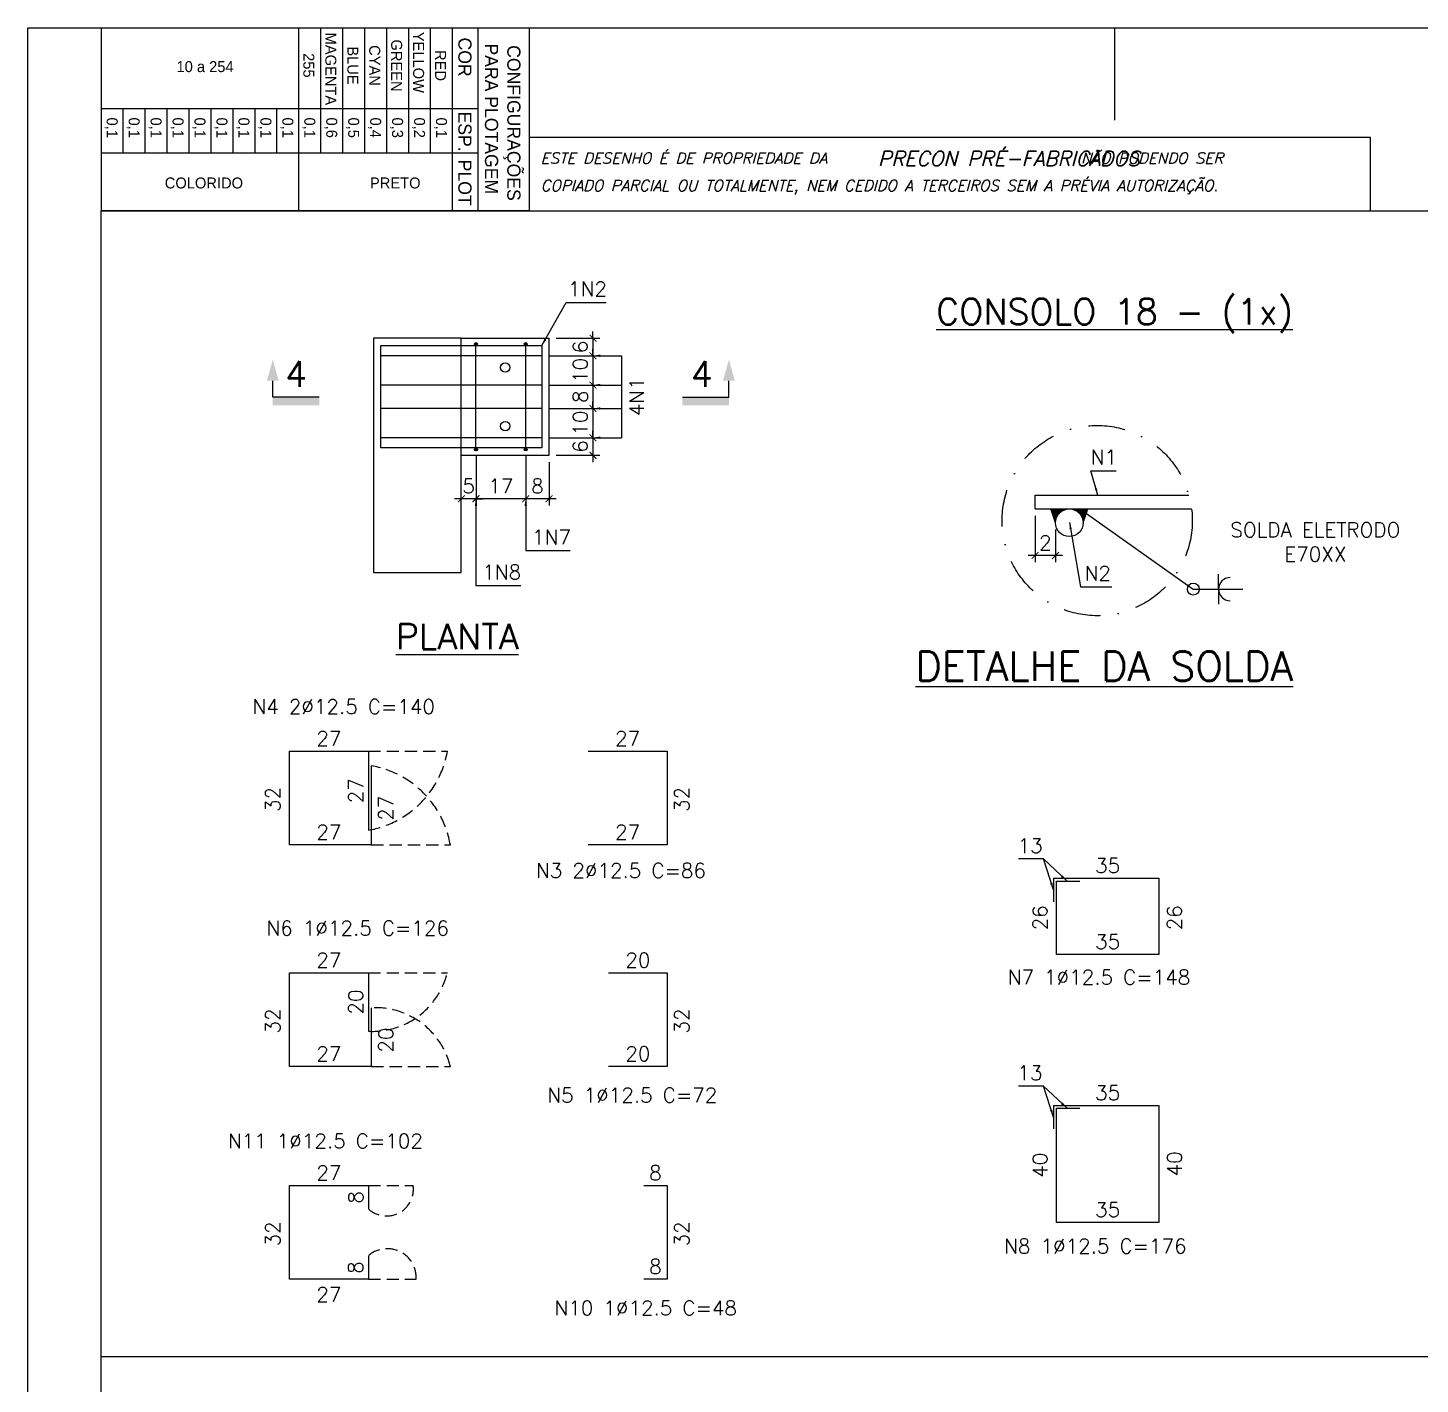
# Model space of a CAD drawing. Header units: centimetres. Extents: x 1658 to 27871, y 8240 to 11444.
# Drawn here: x 12168 to 13595, y 10054 to 11444 of the extents above; entities that cross this region are included whole.
import ezdxf
from ezdxf.enums import TextEntityAlignment as Align

# ---------------------------------------------------------------- set-up
doc = ezdxf.new("R2010")
doc.units = ezdxf.units.CM
doc.header["$LTSCALE"] = 50
doc.header["$MEASUREMENT"] = 0
doc.header["$PDMODE"] = 67
doc.linetypes.add('DASHDOT2', pattern=[0.5, 0.25, -0.125, 0, -0.125])
doc.linetypes.add('HIDDEN', pattern=[0.375, 0.25, -0.125])
for name, color, linetype in [('FORMATO-PRECON', 2, 'Continuous'), ('HACHURAS-PRECON', 1, 'Continuous'), ('IND- CORTE-PRECON', 4, 'Continuous'), ('LINHA-01-PRECON', 1, 'Continuous'), ('LINHA-02-PRECON', 2, 'Continuous'), ('LINHA-03-PRECON', 3, 'Continuous'), ('LINHA-04-PRECON', 4, 'Continuous'), ('TEXTO-20-PRECON', 2, 'Continuous'), ('TEXTO-35-PRECON', 5, 'Continuous'), ('X1', 2, 'Continuous')]:
    doc.layers.add(name, color=color, linetype=linetype)
doc.styles.add('PRECON-ROMANS', font='romans.shx')
doc.styles.add('R060', font='ACENT.shx', dxfattribs={"height": 75})
doc.styles.add('ROMANS', font='ROMANS.SHX', dxfattribs={"oblique": 15, "height": 3})
doc.styles.get("Standard").update_dxf_attribs({"font": 'romans.shx'})
doc.dimstyles.new('ESC50-50', dxfattribs={"dimscale": 50, "dimtxt": 0.2, "dimasz": 0.15, "dimexe": 0.15, "dimexo": 0.15, "dimgap": 0.08, "dimtad": 1, "dimdec": 1, "dimzin": 12, "dimdsep": 46, "dimtxsty": 'Standard', "dimblk": 'ARCHTICK', "dimcen": 0.09, "dimdle": 0.15, "dimclrd": 256, "dimclre": 256, "dimclrt": 2, "dimazin": 3, "dimtfac": 1, "dimtdec": 1, "dimtmove": 1, "dimatfit": 2, "dimfxl": 0.15, "dimtolj": 1, "dimtzin": 0, "dimarcsym": 0})
doc.dimstyles.new('ESC75-25', dxfattribs={"dimscale": 0, "dimtxt": 15, "dimasz": 7, "dimexe": 7, "dimexo": 7, "dimgap": 5.5, "dimtad": 1, "dimdec": 1, "dimlfac": 0.333333, "dimdsep": 46, "dimtxsty": 'Standard', "dimblk": 'ARCHTICK', "dimcen": 0.1, "dimdle": 7, "dimclrd": 256, "dimclre": 256, "dimclrt": 2, "dimadec": 0, "dimazin": 0, "dimtfac": 1, "dimtdec": 1, "dimtix": 1, "dimtmove": 2, "dimatfit": 3, "dimfxl": 1, "dimarcsym": 0})

# ---------------------------------------------------------------- blocks, each defined once
blk = doc.blocks.new('A$C0AF02B9D')
at = {"layer": 'FORMATO-PRECON', "color": 1}
for p, q in [((0, 585), (250, 585)), ((0, 0), (0, 585)), ((250, 585), (250, 0)), ((0, 480), (250, 480)), ((0, 450), (170.7, 450)), ((0, 420), (170.7, 420)), ((0, 390), (170.7, 390)), ((0, 360), (170.7, 360)), ((0, 330), (170.7, 330)), ((0, 300), (170.7, 300)), ((110.1, 240), (170.7, 240)), ((110.1, 210), (170.7, 210)), ((110.1, 180), (170.7, 180)), ((110.1, 150), (170.7, 150)), ((110.1, 150), (170.7, 150)), ((110.1, 120), (170.7, 120)), ((110.1, 120), (170.7, 120)), ((110.1, 90), (170.7, 90)), ((110.1, 90), (170.7, 90)), ((110.1, 60), (170.7, 60)), ((110.1, 60), (170.7, 60)), ((110.1, 30), (170.7, 30)), ((110.1, 30), (170.7, 30)), ((0, 0), (250, 0)), ((110.1, 0), (170.7, 0)), ((110.1, 0), (170.7, 0)), ((110.1, 0), (170.7, 0))]:
    blk.add_line(p, q, dxfattribs=at)
at = {"layer": 'FORMATO-PRECON'}
for p, q in [((0, 515), (250, 515)), ((110.1, 0), (110.1, 515)), ((170.7, 0), (170.7, 515)), ((0, 270), (250, 270))]:
    blk.add_line(p, q, dxfattribs=at)
at = {"layer": 'FORMATO-PRECON', "style": 'R060'}
for s, p in [('CONFIGURAÇÕES ', (133.4, 563.9)), ('PARA PLOTAGEM', (124.3, 533.7)), ('COR', (40, 497.3)), ('ESP.', (141.8, 497.3)), ('PLOT', (211.6, 497.3))]:
    blk.add_text(s, height=18, dxfattribs=at).set_placement(p, align=Align.MIDDLE)
at = {"layer": 'FORMATO-PRECON', "color": 1, "style": 'R060'}
for s, p in [('RED', (51.5, 464)), ('0,1', (136.5, 464)), ('YELLOW', (47.2, 434)), ('0,2', (136.5, 434)), ('GREEN', (51.5, 404)), ('0,3', (136.5, 404)), ('CYAN', (51.5, 374)), ('0,4', (136.5, 374)), ('BLUE', (51.5, 344)), ('0,5', (136.5, 344)), ('MAGENTA', (56.1, 314)), ('0,6', (136.5, 314)), ('255', (51.3, 284)), ('0,1', (136.5, 284)), ('0,1', (136.5, 254)), ('0,1', (136.5, 224)), ('0,1', (136.5, 194)), ('0,1', (136.5, 164)), ('0,1', (136.5, 134)), ('0,1', (136.5, 104)), ('0,1', (136.5, 74)), ('0,1', (136.5, 44)), ('0,1', (136.5, 14))]:
    blk.add_text(s, height=15, dxfattribs=at).set_placement(p, align=Align.MIDDLE)
for s, p in [('PRETO', (212, 402.1)), ('COLORIDO', (212, 140.6)), ('10 a 254', (53, 142.2))]:
    blk.add_text(s, height=15, rotation=90, dxfattribs=at).set_placement(p, align=Align.MIDDLE)
blk = doc.blocks.new('A$C432D58B7')
at = {"layer": 'LINHA-01-PRECON'}
blk.add_blockref('A$C0AF02B9D', (0, 0), dxfattribs=at)
blk = doc.blocks.new('A$C550964AD')
at = {"layer": 'LINHA-01-PRECON'}
blk.add_blockref('A$C432D58B7', (0, 0), dxfattribs=at)
blk = doc.blocks.new('A$C2E607E54')
at = {"layer": 'FORMATO-PRECON', "color": 6}
blk.add_line((1835, 4050), (685, 4050), dxfattribs=at)
at = {"layer": 'FORMATO-PRECON'}
for points in [[(0, 4200), (2970, 4200), (2970, 0), (0, 0)], [(685, 3950), (1835, 3950), (1835, 4050), (685, 4050)]]:
    blk.add_lwpolyline(points, close=True, dxfattribs=at)
blk.add_lwpolyline([(1485, 4200), (1485, 4073.6)], dxfattribs=at)
at = {"layer": 'FORMATO-PRECON', "color": 6}
blk.add_lwpolyline([(100, 3950), (2870, 3950), (2870, 100), (100, 100)], close=True, dxfattribs=at)
at = {"layer": 'TEXTO-35-PRECON', "rotation": 270}
blk.add_blockref('A$C550964AD', (100, 4200), dxfattribs=at)
at = {"layer": 'FORMATO-PRECON', "style": 'ROMANS', "oblique": 15}
for s, p in [('ESTE DESENHO É DE PROPRIEDADE DA                            NÃO PODENDO SER', (700.8, 4014.4)), ('COPIADO PARCIAL OU TOTALMENTE, NEM CEDIDO A TERCEIROS SEM A PRÉVIA AUTORIZAÇÃO.', (700.8, 3977))]:
    blk.add_text(s, height=15, dxfattribs=at).set_placement(p)
at = {"layer": 'FORMATO-PRECON', "color": 3, "style": 'ROMANS', "oblique": 15}
blk.add_text('PRECON PRÉ-FABRICADOS', height=20, dxfattribs=at).set_placement((1162, 4011.3))
blk = doc.blocks.new('_ArchTick')
at = {"color": 0, "linetype": 'ByBlock', "const_width": 0.15}
blk.add_lwpolyline([(-0.5, -0.5), (0.5, 0.5)], dxfattribs=at)
blk = doc.blocks.new('*D319')
at = {"layer": 'Defpoints', "color": 0, "transparency": 16777216}
for p in [(12702.7, 11125.8), (12695.2, 11107.8), (12747.6, 11107.8)]:
    blk.add_point(p, dxfattribs=at)
at = {"layer": 'LINHA-01-PRECON', "lineweight": -2, "transparency": 16777216}
for p, q in [((12747.6, 11125.8), (12747.6, 11132.8)), ((12709.7, 11125.8), (12754.6, 11125.8)), ((12747.6, 11125.8), (12747.6, 11107.8)), ((12702.2, 11107.8), (12754.6, 11107.8)), ((12747.6, 11107.8), (12747.6, 11100.8))]:
    blk.add_line(p, q, dxfattribs=at)
at = {"layer": 'LINHA-01-PRECON', "lineweight": -2, "transparency": 16777216, "xscale": 7, "yscale": 7, "zscale": 7}
for p, rotation in [((12747.6, 11125.8), 270), ((12747.6, 11107.8), 90)]:
    blk.add_blockref('_ArchTick', p, dxfattribs=dict(at, rotation=rotation))
at = {"layer": 'LINHA-01-PRECON', "color": 2, "transparency": 16777216, "insert": (12734.6, 11116.8), "char_height": 15, "attachment_point": 5, "rotation": 90}
blk.add_mtext('6', dxfattribs=at)
blk = doc.blocks.new('*D315')
at = {"layer": 'Defpoints', "color": 0, "transparency": 16777216}
for p in [(12695.2, 11107.8), (12695.2, 11077.8), (12747.6, 11077.8)]:
    blk.add_point(p, dxfattribs=at)
at = {"layer": 'LINHA-01-PRECON', "lineweight": -2, "transparency": 16777216}
for p, q in [((12702.2, 11107.8), (12754.6, 11107.8)), ((12747.6, 11107.8), (12747.6, 11114.8)), ((12747.6, 11107.8), (12747.6, 11077.8)), ((12702.2, 11077.8), (12754.6, 11077.8)), ((12747.6, 11077.8), (12747.6, 11070.8))]:
    blk.add_line(p, q, dxfattribs=at)
at = {"layer": 'LINHA-01-PRECON', "lineweight": -2, "transparency": 16777216, "xscale": 7, "yscale": 7, "zscale": 7}
for p, rotation in [((12747.6, 11107.8), 270), ((12747.6, 11077.8), 90)]:
    blk.add_blockref('_ArchTick', p, dxfattribs=dict(at, rotation=rotation))
at = {"layer": 'LINHA-01-PRECON', "color": 2, "transparency": 16777216, "insert": (12734.6, 11092.8), "char_height": 15, "attachment_point": 5, "rotation": 90}
blk.add_mtext('10', dxfattribs=at)
blk = doc.blocks.new('*D316')
at = {"layer": 'Defpoints', "color": 0, "transparency": 16777216}
for p in [(12695.2, 11077.8), (12695.2, 11053.8), (12747.6, 11053.8)]:
    blk.add_point(p, dxfattribs=at)
at = {"layer": 'LINHA-01-PRECON', "lineweight": -2, "transparency": 16777216}
for p, q in [((12702.2, 11077.8), (12754.6, 11077.8)), ((12747.6, 11084.8), (12747.6, 11046.8)), ((12702.2, 11053.8), (12754.6, 11053.8))]:
    blk.add_line(p, q, dxfattribs=at)
at = {"layer": 'LINHA-01-PRECON', "lineweight": -2, "transparency": 16777216, "xscale": 7, "yscale": 7, "zscale": 7}
for p, rotation in [((12747.6, 11077.8), 90), ((12747.6, 11053.8), 270)]:
    blk.add_blockref('_ArchTick', p, dxfattribs=dict(at, rotation=rotation))
at = {"layer": 'LINHA-01-PRECON', "color": 2, "transparency": 16777216, "insert": (12734.6, 11065.8), "char_height": 15, "attachment_point": 5, "rotation": 90}
blk.add_mtext('8', dxfattribs=at)
blk = doc.blocks.new('*D312')
at = {"layer": 'Defpoints', "color": 0, "transparency": 16777216}
for p in [(12678.7, 11011.8), (12702.7, 11005.8), (12678.7, 10961.3)]:
    blk.add_point(p, dxfattribs=at)
at = {"layer": 'LINHA-01-PRECON', "lineweight": -2, "transparency": 16777216}
for p, q in [((12678.7, 11004.8), (12678.7, 10954.3)), ((12702.7, 10998.8), (12702.7, 10954.3)), ((12709.7, 10961.3), (12671.7, 10961.3))]:
    blk.add_line(p, q, dxfattribs=at)
at = {"layer": 'LINHA-01-PRECON', "lineweight": -2, "transparency": 16777216, "xscale": 7, "yscale": 7, "zscale": 7, "rotation": 180}
blk.add_blockref('_ArchTick', (12678.7, 10961.3), dxfattribs=at)
at = {"layer": 'LINHA-01-PRECON', "lineweight": -2, "transparency": 16777216, "xscale": 7, "yscale": 7, "zscale": 7}
blk.add_blockref('_ArchTick', (12702.7, 10961.3), dxfattribs=at)
at = {"layer": 'LINHA-01-PRECON', "color": 2, "transparency": 16777216, "insert": (12690.7, 10974.3), "char_height": 15, "attachment_point": 5}
blk.add_mtext('8', dxfattribs=at)
blk = doc.blocks.new('*D313')
at = {"layer": 'Defpoints', "color": 0, "transparency": 16777216}
for p in [(12627.7, 11011.8), (12678.7, 11011.8), (12627.7, 10961.3)]:
    blk.add_point(p, dxfattribs=at)
at = {"layer": 'LINHA-01-PRECON', "lineweight": -2, "transparency": 16777216}
for p, q in [((12627.7, 11004.8), (12627.7, 10954.3)), ((12678.7, 11004.8), (12678.7, 10954.3)), ((12685.7, 10961.3), (12620.7, 10961.3))]:
    blk.add_line(p, q, dxfattribs=at)
at = {"layer": 'LINHA-01-PRECON', "lineweight": -2, "transparency": 16777216, "xscale": 7, "yscale": 7, "zscale": 7, "rotation": 180}
blk.add_blockref('_ArchTick', (12627.7, 10961.3), dxfattribs=at)
at = {"layer": 'LINHA-01-PRECON', "lineweight": -2, "transparency": 16777216, "xscale": 7, "yscale": 7, "zscale": 7}
blk.add_blockref('_ArchTick', (12678.7, 10961.3), dxfattribs=at)
at = {"layer": 'LINHA-01-PRECON', "color": 2, "transparency": 16777216, "insert": (12653.2, 10974.3), "char_height": 15, "attachment_point": 5}
blk.add_mtext('17', dxfattribs=at)
blk = doc.blocks.new('*D314')
at = {"layer": 'Defpoints', "color": 0, "transparency": 16777216}
for p in [(12627.7, 11011.8), (12612.7, 10961.3), (12612.7, 10961.3)]:
    blk.add_point(p, dxfattribs=at)
at = {"layer": 'LINHA-01-PRECON', "lineweight": -2, "transparency": 16777216}
for p, q in [((12627.7, 11004.8), (12627.7, 10954.3)), ((12612.7, 10961.3), (12605.7, 10961.3)), ((12627.7, 10961.3), (12612.7, 10961.3)), ((12627.7, 10961.3), (12634.7, 10961.3))]:
    blk.add_line(p, q, dxfattribs=at)
at = {"layer": 'LINHA-01-PRECON', "lineweight": -2, "transparency": 16777216, "xscale": 7, "yscale": 7, "zscale": 7}
blk.add_blockref('_ArchTick', (12612.7, 10961.3), dxfattribs=at)
at = {"layer": 'LINHA-01-PRECON', "lineweight": -2, "transparency": 16777216, "xscale": 7, "yscale": 7, "zscale": 7, "rotation": 180}
blk.add_blockref('_ArchTick', (12627.7, 10961.3), dxfattribs=at)
at = {"layer": 'LINHA-01-PRECON', "color": 2, "transparency": 16777216, "insert": (12620.2, 10974.3), "char_height": 15, "attachment_point": 5}
blk.add_mtext('5', dxfattribs=at)
blk = doc.blocks.new('IND-CORTE-')
at = {"layer": 'IND- CORTE-PRECON', "color": 1}
for p, q in [((-11.2, 63.5), (-33.6, 63.5)), ((-11.2, 0), (-11.2, 63.5))]:
    blk.add_line(p, q, dxfattribs=at)
for points in [[(-33.6, 71.5), (-62.5, 63.5), (-33.6, 55.4)], [(0, 0), (-11.2, 0), (0, 63.5), (-11.2, 63.5)]]:
    blk.add_solid(points, dxfattribs=at)
at = {"layer": 'IND- CORTE-PRECON', "linetype": 'Continuous', "style": 'ROMANS', "flags": 8}
blk.add_attdef('B', (-57.7, 9.1), '', height=35, dxfattribs=at)
blk = doc.blocks.new('*D310')
at = {"layer": 'Defpoints', "color": 0, "linetype": 'Continuous', "transparency": 16777216}
for p in [(12742.6, 10702.5), (12742.6, 10702.5), (12823.6, 10702.5)]:
    blk.add_point(p, dxfattribs=at)
at = {"layer": 'LINHA-01-PRECON', "color": 2, "linetype": 'Continuous', "transparency": 16777216, "insert": (12783.1, 10715.5), "char_height": 15, "attachment_point": 5}
blk.add_mtext('27', dxfattribs=at)
blk = doc.blocks.new('*D311')
at = {"layer": 'Defpoints', "color": 0, "linetype": 'Continuous', "transparency": 16777216}
for p in [(12823.6, 10702.5), (12823.6, 10606.5), (12823.6, 10606.5)]:
    blk.add_point(p, dxfattribs=at)
at = {"layer": 'LINHA-01-PRECON', "color": 2, "linetype": 'Continuous', "transparency": 16777216, "insert": (12838.7, 10653), "char_height": 15, "attachment_point": 5, "rotation": 90}
blk.add_mtext('32', dxfattribs=at)
blk = doc.blocks.new('*D296')
at = {"layer": 'Defpoints', "color": 0, "linetype": 'Continuous', "transparency": 16777216}
for p in [(12742.6, 10606.5), (12742.6, 10606.5), (12823.6, 10606.5)]:
    blk.add_point(p, dxfattribs=at)
at = {"layer": 'LINHA-01-PRECON', "color": 2, "linetype": 'Continuous', "transparency": 16777216, "insert": (12783.1, 10619.5), "char_height": 15, "attachment_point": 5}
blk.add_mtext('27', dxfattribs=at)
blk = doc.blocks.new('*D297')
at = {"layer": 'Defpoints', "color": 0, "linetype": 'Continuous', "transparency": 16777216}
for p in [(12436.4, 10702.5), (12436.4, 10702.5), (12517.4, 10702.5)]:
    blk.add_point(p, dxfattribs=at)
at = {"layer": 'LINHA-01-PRECON', "color": 2, "linetype": 'Continuous', "transparency": 16777216, "insert": (12476.9, 10715.5), "char_height": 15, "attachment_point": 5}
blk.add_mtext('27', dxfattribs=at)
blk = doc.blocks.new('*D298')
at = {"layer": 'Defpoints', "color": 0, "linetype": 'Continuous', "transparency": 16777216}
for p in [(12436.4, 10702.5), (12436.4, 10606.5), (12436.4, 10606.5)]:
    blk.add_point(p, dxfattribs=at)
at = {"layer": 'LINHA-01-PRECON', "color": 2, "linetype": 'Continuous', "transparency": 16777216, "insert": (12419.5, 10653), "char_height": 15, "attachment_point": 5, "rotation": 90}
blk.add_mtext('32', dxfattribs=at)
blk = doc.blocks.new('*D299')
at = {"layer": 'Defpoints', "color": 0, "linetype": 'Continuous', "transparency": 16777216}
for p in [(12436.4, 10606.5), (12517.4, 10606.5), (12517.4, 10606.5)]:
    blk.add_point(p, dxfattribs=at)
at = {"layer": 'LINHA-01-PRECON', "color": 2, "linetype": 'Continuous', "transparency": 16777216, "insert": (12476.9, 10619.5), "char_height": 15, "attachment_point": 5}
blk.add_mtext('27', dxfattribs=at)
blk = doc.blocks.new('*D300')
at = {"layer": 'Defpoints', "color": 0, "linetype": 'Continuous', "transparency": 16777216}
for p in [(12520.4, 10687.5), (12520.4, 10606.5), (12520.4, 10606.5)]:
    blk.add_point(p, dxfattribs=at)
at = {"layer": 'LINHA-01-PRECON', "color": 2, "linetype": 'Continuous', "transparency": 16777216, "insert": (12535.4, 10644), "char_height": 15, "attachment_point": 5, "rotation": 90}
blk.add_mtext('27', dxfattribs=at)
blk = doc.blocks.new('*D301')
at = {"layer": 'Defpoints', "color": 0, "linetype": 'Continuous', "transparency": 16777216}
for p in [(12517.4, 10702.5), (12517.4, 10621.5), (12517.4, 10621.5)]:
    blk.add_point(p, dxfattribs=at)
at = {"layer": 'LINHA-01-PRECON', "color": 2, "linetype": 'Continuous', "transparency": 16777216, "insert": (12504.4, 10662), "char_height": 15, "attachment_point": 5, "rotation": 90}
blk.add_mtext('27', dxfattribs=at)
blk = doc.blocks.new('*D302')
at = {"layer": 'Defpoints', "color": 0, "linetype": 'Continuous', "transparency": 16777216}
for p in [(12763.6, 10475.4), (12763.6, 10475.4), (12823.6, 10475.4)]:
    blk.add_point(p, dxfattribs=at)
at = {"layer": 'LINHA-01-PRECON', "color": 2, "linetype": 'Continuous', "transparency": 16777216, "insert": (12793.6, 10488.4), "char_height": 15, "attachment_point": 5}
blk.add_mtext('20', dxfattribs=at)
blk = doc.blocks.new('*D303')
at = {"layer": 'Defpoints', "color": 0, "linetype": 'Continuous', "transparency": 16777216}
for p in [(12823.6, 10475.4), (12823.6, 10379.4), (12823.6, 10379.4)]:
    blk.add_point(p, dxfattribs=at)
at = {"layer": 'LINHA-01-PRECON', "color": 2, "linetype": 'Continuous', "transparency": 16777216, "insert": (12838.7, 10425.9), "char_height": 15, "attachment_point": 5, "rotation": 90}
blk.add_mtext('32', dxfattribs=at)
blk = doc.blocks.new('*D304')
at = {"layer": 'Defpoints', "color": 0, "linetype": 'Continuous', "transparency": 16777216}
for p in [(12763.6, 10379.4), (12763.6, 10379.4), (12823.6, 10379.4)]:
    blk.add_point(p, dxfattribs=at)
at = {"layer": 'LINHA-01-PRECON', "color": 2, "linetype": 'Continuous', "transparency": 16777216, "insert": (12793.6, 10392.4), "char_height": 15, "attachment_point": 5}
blk.add_mtext('20', dxfattribs=at)
blk = doc.blocks.new('*D305')
at = {"layer": 'Defpoints', "color": 0, "linetype": 'Continuous', "transparency": 16777216}
for p in [(12436.4, 10475.4), (12436.4, 10475.4), (12517.4, 10475.4)]:
    blk.add_point(p, dxfattribs=at)
at = {"layer": 'LINHA-01-PRECON', "color": 2, "linetype": 'Continuous', "transparency": 16777216, "insert": (12476.9, 10488.4), "char_height": 15, "attachment_point": 5}
blk.add_mtext('27', dxfattribs=at)
blk = doc.blocks.new('*D306')
at = {"layer": 'Defpoints', "color": 0, "linetype": 'Continuous', "transparency": 16777216}
for p in [(12436.4, 10475.4), (12436.4, 10379.4), (12436.4, 10379.4)]:
    blk.add_point(p, dxfattribs=at)
at = {"layer": 'LINHA-01-PRECON', "color": 2, "linetype": 'Continuous', "transparency": 16777216, "insert": (12419.5, 10425.9), "char_height": 15, "attachment_point": 5, "rotation": 90}
blk.add_mtext('32', dxfattribs=at)
blk = doc.blocks.new('*D307')
at = {"layer": 'Defpoints', "color": 0, "linetype": 'Continuous', "transparency": 16777216}
for p in [(12436.4, 10379.4), (12517.4, 10379.4), (12517.4, 10379.4)]:
    blk.add_point(p, dxfattribs=at)
at = {"layer": 'LINHA-01-PRECON', "color": 2, "linetype": 'Continuous', "transparency": 16777216, "insert": (12476.9, 10392.4), "char_height": 15, "attachment_point": 5}
blk.add_mtext('27', dxfattribs=at)
blk = doc.blocks.new('*D308')
at = {"layer": 'Defpoints', "color": 0, "linetype": 'Continuous', "transparency": 16777216}
for p in [(12520.4, 10439.4), (12520.4, 10379.4), (12520.4, 10379.4)]:
    blk.add_point(p, dxfattribs=at)
at = {"layer": 'LINHA-01-PRECON', "color": 2, "linetype": 'Continuous', "transparency": 16777216, "insert": (12535.3, 10406.4), "char_height": 15, "attachment_point": 5, "rotation": 90}
blk.add_mtext('20', dxfattribs=at)
blk = doc.blocks.new('*D309')
at = {"layer": 'Defpoints', "color": 0, "linetype": 'Continuous', "transparency": 16777216}
for p in [(12517.4, 10475.4), (12517.4, 10415.4), (12517.4, 10415.4)]:
    blk.add_point(p, dxfattribs=at)
at = {"layer": 'LINHA-01-PRECON', "color": 2, "linetype": 'Continuous', "transparency": 16777216, "insert": (12504.4, 10445.4), "char_height": 15, "attachment_point": 5, "rotation": 90}
blk.add_mtext('20', dxfattribs=at)
blk = doc.blocks.new('*D295')
at = {"layer": 'Defpoints', "color": 0, "transparency": 16777216}
for p in [(13200.7, 10950.8), (13221.7, 10936.7), (13200.7, 10903.1)]:
    blk.add_point(p, dxfattribs=at)
at = {"layer": 'LINHA-01-PRECON', "lineweight": -2, "transparency": 16777216}
for p, q in [((13200.7, 10943.8), (13200.7, 10896.1)), ((13221.7, 10929.7), (13221.7, 10896.1)), ((13228.7, 10903.1), (13193.7, 10903.1))]:
    blk.add_line(p, q, dxfattribs=at)
at = {"layer": 'LINHA-01-PRECON', "lineweight": -2, "transparency": 16777216, "xscale": 7, "yscale": 7, "zscale": 7, "rotation": 180}
blk.add_blockref('_ArchTick', (13200.7, 10903.1), dxfattribs=at)
at = {"layer": 'LINHA-01-PRECON', "lineweight": -2, "transparency": 16777216, "xscale": 7, "yscale": 7, "zscale": 7}
blk.add_blockref('_ArchTick', (13221.7, 10903.1), dxfattribs=at)
at = {"layer": 'LINHA-01-PRECON', "color": 2, "transparency": 16777216, "insert": (13211.2, 10916.1), "char_height": 15, "attachment_point": 5}
blk.add_mtext('2', dxfattribs=at)
blk = doc.blocks.new('*D291')
at = {"layer": 'Defpoints', "color": 0, "linetype": 'Continuous', "transparency": 16777216}
for p in [(13222.6, 10494.2), (13222.6, 10494.2), (13327.6, 10494.2)]:
    blk.add_point(p, dxfattribs=at)
at = {"layer": 'LINHA-01-PRECON', "color": 2, "linetype": 'Continuous', "transparency": 16777216, "insert": (13275.1, 10507.2), "char_height": 15, "attachment_point": 5}
blk.add_mtext('35', dxfattribs=at)
blk = doc.blocks.new('*D292')
at = {"layer": 'Defpoints', "color": 0, "linetype": 'Continuous', "transparency": 16777216}
for p in [(13327.6, 10572.2), (13327.6, 10572.2), (13327.6, 10494.2)]:
    blk.add_point(p, dxfattribs=at)
at = {"layer": 'LINHA-01-PRECON', "color": 2, "linetype": 'Continuous', "transparency": 16777216, "insert": (13343.7, 10531.7), "char_height": 15, "attachment_point": 5, "rotation": 90}
blk.add_mtext('26', dxfattribs=at)
blk = doc.blocks.new('*D293')
at = {"layer": 'Defpoints', "color": 0, "linetype": 'Continuous', "transparency": 16777216}
for p in [(13222.6, 10572.2), (13222.6, 10572.2), (13327.6, 10572.2)]:
    blk.add_point(p, dxfattribs=at)
at = {"layer": 'LINHA-01-PRECON', "color": 2, "linetype": 'Continuous', "transparency": 16777216, "insert": (13275.1, 10585.2), "char_height": 15, "attachment_point": 5}
blk.add_mtext('35', dxfattribs=at)
blk = doc.blocks.new('*D294')
at = {"layer": 'Defpoints', "color": 0, "linetype": 'Continuous', "transparency": 16777216}
for p in [(13222.6, 10572.2), (13222.6, 10572.2), (13222.6, 10494.2)]:
    blk.add_point(p, dxfattribs=at)
at = {"layer": 'LINHA-01-PRECON', "color": 2, "linetype": 'Continuous', "transparency": 16777216, "insert": (13205.8, 10531.7), "char_height": 15, "attachment_point": 5, "rotation": 90}
blk.add_mtext('26', dxfattribs=at)
blk = doc.blocks.new('*D287')
at = {"layer": 'Defpoints', "color": 0, "linetype": 'Continuous', "transparency": 16777216}
for p in [(13222.6, 10219.5), (13222.6, 10219.5), (13327.6, 10219.5)]:
    blk.add_point(p, dxfattribs=at)
at = {"layer": 'LINHA-01-PRECON', "color": 2, "linetype": 'Continuous', "transparency": 16777216, "insert": (13275.1, 10232.5), "char_height": 15, "attachment_point": 5}
blk.add_mtext('35', dxfattribs=at)
blk = doc.blocks.new('*D288')
at = {"layer": 'Defpoints', "color": 0, "linetype": 'Continuous', "transparency": 16777216}
for p in [(13327.6, 10339.4), (13327.6, 10339.4), (13327.6, 10219.5)]:
    blk.add_point(p, dxfattribs=at)
at = {"layer": 'LINHA-01-PRECON', "color": 2, "linetype": 'Continuous', "transparency": 16777216, "insert": (13343.7, 10279.5), "char_height": 15, "attachment_point": 5, "rotation": 90}
blk.add_mtext('40', dxfattribs=at)
blk = doc.blocks.new('*D289')
at = {"layer": 'Defpoints', "color": 0, "linetype": 'Continuous', "transparency": 16777216}
for p in [(13222.6, 10339.4), (13222.6, 10339.4), (13327.6, 10339.4)]:
    blk.add_point(p, dxfattribs=at)
at = {"layer": 'LINHA-01-PRECON', "color": 2, "linetype": 'Continuous', "transparency": 16777216, "insert": (13275.1, 10352.4), "char_height": 15, "attachment_point": 5}
blk.add_mtext('35', dxfattribs=at)
blk = doc.blocks.new('*D290')
at = {"layer": 'Defpoints', "color": 0, "linetype": 'Continuous', "transparency": 16777216}
for p in [(13222.6, 10339.4), (13222.6, 10339.4), (13222.6, 10219.5)]:
    blk.add_point(p, dxfattribs=at)
at = {"layer": 'LINHA-01-PRECON', "color": 2, "linetype": 'Continuous', "transparency": 16777216, "insert": (13205.8, 10278), "char_height": 15, "attachment_point": 5, "rotation": 90}
blk.add_mtext('40', dxfattribs=at)
blk = doc.blocks.new('*D320')
at = {"layer": 'Defpoints', "color": 0, "transparency": 16777216}
for p in [(12695.2, 11053.8), (12695.2, 11023.8), (12747.6, 11023.8)]:
    blk.add_point(p, dxfattribs=at)
at = {"layer": 'LINHA-01-PRECON', "lineweight": -2, "transparency": 16777216}
for p, q in [((12747.6, 11053.8), (12747.6, 11060.8)), ((12702.2, 11053.8), (12754.6, 11053.8)), ((12747.6, 11053.8), (12747.6, 11023.8)), ((12702.2, 11023.8), (12754.6, 11023.8)), ((12747.6, 11023.8), (12747.6, 11016.8))]:
    blk.add_line(p, q, dxfattribs=at)
at = {"layer": 'LINHA-01-PRECON', "lineweight": -2, "transparency": 16777216, "xscale": 7, "yscale": 7, "zscale": 7}
for p, rotation in [((12747.6, 11053.8), 270), ((12747.6, 11023.8), 90)]:
    blk.add_blockref('_ArchTick', p, dxfattribs=dict(at, rotation=rotation))
at = {"layer": 'LINHA-01-PRECON', "color": 2, "transparency": 16777216, "insert": (12734.6, 11038.8), "char_height": 15, "attachment_point": 5, "rotation": 90}
blk.add_mtext('10', dxfattribs=at)
blk = doc.blocks.new('*D321')
at = {"layer": 'Defpoints', "color": 0, "transparency": 16777216}
for p in [(12695.2, 11023.8), (12702.7, 11005.8), (12747.6, 11005.8)]:
    blk.add_point(p, dxfattribs=at)
at = {"layer": 'LINHA-01-PRECON', "lineweight": -2, "transparency": 16777216}
for p, q in [((12702.2, 11023.8), (12754.6, 11023.8)), ((12747.6, 11023.8), (12747.6, 11030.8)), ((12747.6, 11023.8), (12747.6, 11005.8)), ((12709.7, 11005.8), (12754.6, 11005.8)), ((12747.6, 11005.8), (12747.6, 10998.8))]:
    blk.add_line(p, q, dxfattribs=at)
at = {"layer": 'LINHA-01-PRECON', "lineweight": -2, "transparency": 16777216, "xscale": 7, "yscale": 7, "zscale": 7}
for p, rotation in [((12747.6, 11023.8), 270), ((12747.6, 11005.8), 90)]:
    blk.add_blockref('_ArchTick', p, dxfattribs=dict(at, rotation=rotation))
at = {"layer": 'LINHA-01-PRECON', "color": 2, "transparency": 16777216, "insert": (12734.6, 11014.8), "char_height": 15, "attachment_point": 5, "rotation": 90}
blk.add_mtext('6', dxfattribs=at)
blk = doc.blocks.new('*D515')
at = {"layer": 'Defpoints', "color": 0, "linetype": 'Continuous', "transparency": 16777216}
for p in [(12799.6, 10257.2), (12799.6, 10257.2), (12823.6, 10257.2)]:
    blk.add_point(p, dxfattribs=at)
at = {"layer": 'LINHA-01-PRECON', "color": 2, "linetype": 'Continuous', "transparency": 16777216, "insert": (12811.6, 10270.2), "char_height": 15, "attachment_point": 5}
blk.add_mtext('8', dxfattribs=at)
blk = doc.blocks.new('*D516')
at = {"layer": 'Defpoints', "color": 0, "linetype": 'Continuous', "transparency": 16777216}
for p in [(12823.6, 10257.2), (12823.6, 10161.2), (12823.6, 10161.2)]:
    blk.add_point(p, dxfattribs=at)
at = {"layer": 'LINHA-01-PRECON', "color": 2, "linetype": 'Continuous', "transparency": 16777216, "insert": (12838.7, 10207.7), "char_height": 15, "attachment_point": 5, "rotation": 90}
blk.add_mtext('32', dxfattribs=at)
blk = doc.blocks.new('*D517')
at = {"layer": 'Defpoints', "color": 0, "linetype": 'Continuous', "transparency": 16777216}
for p in [(12799.6, 10161.2), (12799.6, 10161.2), (12823.6, 10161.2)]:
    blk.add_point(p, dxfattribs=at)
at = {"layer": 'LINHA-01-PRECON', "color": 2, "linetype": 'Continuous', "transparency": 16777216, "insert": (12811.6, 10174.2), "char_height": 15, "attachment_point": 5}
blk.add_mtext('8', dxfattribs=at)
blk = doc.blocks.new('*D518')
at = {"layer": 'Defpoints', "color": 0, "linetype": 'Continuous', "transparency": 16777216}
for p in [(12436.4, 10257.2), (12436.4, 10257.2), (12517.4, 10257.2)]:
    blk.add_point(p, dxfattribs=at)
at = {"layer": 'LINHA-01-PRECON', "color": 2, "linetype": 'Continuous', "transparency": 16777216, "insert": (12476.9, 10270.2), "char_height": 15, "attachment_point": 5}
blk.add_mtext('27', dxfattribs=at)
blk = doc.blocks.new('*D519')
at = {"layer": 'Defpoints', "color": 0, "linetype": 'Continuous', "transparency": 16777216}
for p in [(12436.4, 10257.2), (12436.4, 10161.2), (12436.4, 10161.2)]:
    blk.add_point(p, dxfattribs=at)
at = {"layer": 'LINHA-01-PRECON', "color": 2, "linetype": 'Continuous', "transparency": 16777216, "insert": (12419.5, 10207.7), "char_height": 15, "attachment_point": 5, "rotation": 90}
blk.add_mtext('32', dxfattribs=at)
blk = doc.blocks.new('*D520')
at = {"layer": 'Defpoints', "color": 0, "linetype": 'Continuous', "transparency": 16777216}
for p in [(12436.4, 10161.2), (12517.4, 10161.2), (12517.4, 10161.2)]:
    blk.add_point(p, dxfattribs=at)
at = {"layer": 'LINHA-01-PRECON', "color": 2, "linetype": 'Continuous', "transparency": 16777216, "insert": (12476.9, 10145.5), "char_height": 15, "attachment_point": 5}
blk.add_mtext('27', dxfattribs=at)
blk = doc.blocks.new('*D521')
at = {"layer": 'Defpoints', "color": 0, "linetype": 'Continuous', "transparency": 16777216}
for p in [(12517.4, 10185.2), (12517.4, 10161.2), (12517.4, 10161.2)]:
    blk.add_point(p, dxfattribs=at)
at = {"layer": 'LINHA-01-PRECON', "color": 2, "linetype": 'Continuous', "transparency": 16777216, "insert": (12504.3, 10173.2), "char_height": 15, "attachment_point": 5, "rotation": 90}
blk.add_mtext('8', dxfattribs=at)
blk = doc.blocks.new('*D522')
at = {"layer": 'Defpoints', "color": 0, "linetype": 'Continuous', "transparency": 16777216}
for p in [(12517.4, 10257.2), (12517.4, 10233.2), (12517.4, 10233.2)]:
    blk.add_point(p, dxfattribs=at)
at = {"layer": 'LINHA-01-PRECON', "color": 2, "linetype": 'Continuous', "transparency": 16777216, "insert": (12504.4, 10245.2), "char_height": 15, "attachment_point": 5, "rotation": 90}
blk.add_mtext('8', dxfattribs=at)

msp = doc.modelspace()

# ---------------------------------------------------------------- hatches: boundary and pattern name
at = {"layer": 'LINHA-01-PRECON', "linetype": 'Continuous'}
h = msp.add_hatch(color=256, dxfattribs=at)
h.dxf.hatch_style = 1
edge = h.paths.add_edge_path()
edge.add_arc((12627.66, 11119.79), 1.5, 0, 360)
h = msp.add_hatch(color=256, dxfattribs=at)
h.dxf.hatch_style = 1
edge = h.paths.add_edge_path()
edge.add_arc((12678.66, 11119.79), 1.5, 0, 360)
h = msp.add_hatch(color=256, dxfattribs=at)
h.dxf.hatch_style = 1
edge = h.paths.add_edge_path()
edge.add_arc((12627.66, 11011.79), 1.5, 0, 360)
h = msp.add_hatch(color=256, dxfattribs=at)
h.dxf.hatch_style = 1
edge = h.paths.add_edge_path()
edge.add_arc((12678.66, 11011.79), 1.5, 0, 360)
at = {"layer": 'LINHA-01-PRECON'}
h = msp.add_hatch(dxfattribs=at)
h.set_pattern_fill('ANSI31', color=256, scale=8.4375, style=0)
h.set_pattern_definition([(45, (8474.0774, 10448.6658), (-0.74577668, 0.74577668), [])])
h.paths.add_polyline_path([(13254.89, 10950.83), (13249.98, 10936.69, 0.4142136), (13235.85, 10950.83)])
h.paths.add_polyline_path([(13235.85, 10950.83, 0.4142136), (13221.71, 10936.69), (13216.8, 10950.83)])

# ---------------------------------------------------------------- linework, layer by layer
at = {"layer": 'LINHA-01-PRECON', "linetype": 'HIDDEN'}
for p, q in [((12517.4, 10702.5), (12598.4, 10702.5)), ((12520.4, 10606.5), (12601.4, 10606.5)), ((12517.4, 10475.43), (12598.4, 10475.43)), ((12520.4, 10379.43), (12601.4, 10379.43)), ((12517.4, 10257.25), (12563.33, 10257.25)), ((12517.4, 10161.25), (12566.33, 10161.25))]:
    msp.add_line(p, q, dxfattribs=at)
at = {"layer": 'LINHA-01-PRECON'}
msp.add_line((14320.86, 10081.75), (12243.36, 10081.75), dxfattribs=at)
at = {"layer": 'LINHA-01-PRECON', "color": 1}
msp.add_lwpolyline([(13253.3, 10946.25), (13362.92, 10868.6), (13413.74, 10868.6)], dxfattribs=at)
at = {"layer": 'LINHA-01-PRECON', "linetype": 'Continuous'}
for centre in [(12627.66, 11119.79), (12678.66, 11119.79), (12627.66, 11011.79), (12678.66, 11011.79)]:
    msp.add_circle(centre, 1.5, dxfattribs=at)
at = {"layer": 'LINHA-01-PRECON', "color": 1, "linetype": 'DASHDOT2', "ltscale": 3}
msp.add_circle((13264.4, 10938.87), 97.5, dxfattribs=at)
at = {"layer": 'LINHA-01-PRECON', "linetype": 'HIDDEN'}
for centre, radius, start, end in [((12500.29, 10719.6), 99.59, 279.89105, 350.10895), ((12503.29, 10589.39), 99.59, 9.89105, 80.10895), ((12521.56, 10494.48), 79.16, 266.98242, 346.07529), ((12524.56, 10360.38), 79.16, 13.92471, 93.01758), ((12535.98, 10253.64), 27.59, 227.66276, 7.51016), ((12536.83, 10162.98), 29.55, 356.63611, 131.11219)]:
    msp.add_arc(centre, radius, start, end, dxfattribs=at)
at = {"layer": 'LINHA-02-PRECON'}
for p, q in [((12522.54, 11125.79), (12522.54, 10885.79)), ((12612.54, 11125.79), (12522.54, 11125.79)), ((12612.36, 11125.79), (12702.66, 11125.79)), ((12612.54, 10885.79), (12612.54, 11125.79)), ((12702.66, 11005.79), (12702.66, 11125.79)), ((12612.54, 11005.79), (12702.66, 11005.79)), ((12522.54, 10885.79), (12612.54, 10885.79)), ((12612.54, 10885.79), (12612.54, 10885.79)), ((13388.85, 10868.6), (13388.85, 10884)), ((13388.85, 10868.6), (13388.85, 10853.21))]:
    msp.add_line(p, q, dxfattribs=at)
for centre, radius in [((12657.66, 11095.79), 4.8), ((12657.66, 11035.79), 4.8), ((13362.92, 10868.6), 6.11)]:
    msp.add_circle(centre, radius, dxfattribs=at)
msp.add_arc((13400.69, 10868.6), 11.84, 90.31864, 269.68136, dxfattribs=at)
at = {"layer": 'LINHA-03-PRECON'}
for p, q in [((13200.68, 10964.96), (13358.34, 10964.96)), ((13200.68, 10950.83), (13200.68, 10964.96)), ((13200.68, 10950.83), (13361.16, 10950.83)), ((13221.71, 10936.69), (13216.8, 10950.83)), ((13227.32, 10950.83), (13227.32, 10950.83)), ((13249.98, 10936.69), (13254.89, 10950.83))]:
    msp.add_line(p, q, dxfattribs=at)
msp.add_circle((13235.85, 10936.69), 14.13, dxfattribs=at)
at = {"layer": 'LINHA-04-PRECON'}
for p, q in [((12627.66, 11013.29), (12627.66, 11118.29)), ((12678.66, 11013.29), (12678.66, 11118.29)), ((12695.16, 11107.79), (12530.04, 11107.79)), ((12695.16, 11077.79), (12530.04, 11077.79)), ((12695.16, 11053.79), (12530.04, 11053.79)), ((12695.16, 11023.79), (12530.04, 11023.79)), ((13219.56, 10572.22), (13327.56, 10572.22)), ((13219.56, 10572.22), (13219.56, 10548.22)), ((13222.56, 10494.18), (13222.56, 10569.22)), ((13222.56, 10569.22), (13246.56, 10569.22)), ((13327.56, 10572.22), (13327.56, 10494.18)), ((13327.56, 10494.18), (13222.56, 10494.18)), ((13219.56, 10339.42), (13327.56, 10339.42)), ((13219.56, 10339.42), (13219.56, 10315.42)), ((13222.56, 10219.48), (13222.56, 10336.42)), ((13222.56, 10336.42), (13246.56, 10336.42)), ((13327.56, 10339.42), (13327.56, 10219.48)), ((13327.56, 10219.48), (13222.56, 10219.48))]:
    msp.add_line(p, q, dxfattribs=at)
msp.add_lwpolyline([(12530.04, 11118.29), (12695.16, 11118.29), (12695.16, 11013.29), (12530.04, 11013.29)], close=True, dxfattribs=at)
for points in [[(12520.4, 10687.5), (12520.4, 10606.5), (12436.4, 10606.5), (12436.4, 10702.5), (12517.4, 10702.5), (12517.4, 10621.5)], [(12742.61, 10702.5), (12823.61, 10702.5), (12823.61, 10606.5), (12742.61, 10606.5)], [(12520.4, 10439.43), (12520.4, 10379.43), (12436.4, 10379.43), (12436.4, 10475.43), (12517.4, 10475.43), (12517.4, 10415.43)], [(12763.61, 10475.43), (12823.61, 10475.43), (12823.61, 10379.43), (12763.61, 10379.43)], [(12517.4, 10185.25), (12517.4, 10161.25), (12436.4, 10161.25), (12436.4, 10257.25), (12517.4, 10257.25), (12517.4, 10233.25)], [(12799.61, 10257.25), (12823.61, 10257.25), (12823.61, 10161.25), (12799.61, 10161.25)]]:
    msp.add_lwpolyline(points, dxfattribs=at)

# ---------------------------------------------------------------- block references
at = {"layer": 'HACHURAS-PRECON', "xscale": 0.7499999999999996, "yscale": 0.7499999999999996, "zscale": 0.7499999999999996}
msp.add_blockref('A$C2E607E54', (12168.36, 8293.94), dxfattribs=at)
at = {"layer": 'TEXTO-35-PRECON', "linetype": 'ByBlock'}
ref = msp.add_blockref('IND-CORTE-', (12467.01, 11057.04), dxfattribs=dict(at, xscale=-0.75, yscale=0.75, zscale=0.75, rotation=90))
ref.add_attrib('B', '4', (12432.1, 11075.96), dxfattribs={"layer": 'IND- CORTE-PRECON', "color": 5, "linetype": 'Continuous', "height": 26.25, "style": 'ROMANS', "flags": 8})
ref = msp.add_blockref('IND-CORTE-', (12839.3, 11057.04), dxfattribs=dict(at, xscale=0.75, yscale=0.75, zscale=0.75, rotation=270))
ref.add_attrib('B', '4', (12847.97, 11075.96), dxfattribs={"layer": 'IND- CORTE-PRECON', "color": 5, "linetype": 'Continuous', "height": 26.25, "style": 'ROMANS', "flags": 8})

# ---------------------------------------------------------------- texts
at = {"layer": 'LINHA-01-PRECON', "color": 2, "linetype": 'Continuous', "char_height": 15, "attachment_point": 5}
for s, insert in [('1N2', (12741.97, 11176.27)), ('1N7', (12705.04, 10921.94)), ('1N8', (12654.04, 10886.13)), ('13', (13195.65, 10605.61)), ('13', (13195.46, 10372.81))]:
    msp.add_mtext(s, dxfattribs=dict(at, insert=insert))
at = {"layer": 'LINHA-01-PRECON', "color": 4, "attachment_point": 5}
for s, insert, char_height in [('{\\LCONSOLO 18 - (1x)}', (13282.11, 11148.76), 26.25), ('{\\LPLANTA}', (12608.41, 10820.07), 26.25), ('\\A1;{\\LDETALHE DA SOLDA}', (13271.77, 10789.63), 30)]:
    msp.add_mtext(s, dxfattribs=dict(at, insert=insert, char_height=char_height))
at = {"layer": 'LINHA-01-PRECON', "color": 2, "linetype": 'Continuous', "insert": (12792.36, 11065.79), "char_height": 15, "attachment_point": 5, "rotation": 90}
msp.add_mtext('4N1', dxfattribs=at)
at = {"layer": 'LINHA-01-PRECON', "color": 2, "char_height": 15, "attachment_point": 5}
for s, insert in [('N1', (13271.22, 11003.78)), ('N2', (13264.95, 10884.81))]:
    msp.add_mtext(s, dxfattribs=dict(at, insert=insert))
at = {"layer": 'TEXTO-20-PRECON', "insert": (13487.96, 10916.88), "char_height": 15, "attachment_point": 5, "style": 'PRECON-ROMANS'}
msp.add_mtext('\\A1;SOLDA ELETRODO\\PE70XX', dxfattribs=at)
at = {"layer": 'X1', "style": 'PRECON-ROMANS'}
for s, p in [('N4 2%%C12.5 C=140', (12398.57, 10740.65)), ('N3 2%%C12.5 C=86', (12689.17, 10572.63)), ('N6 1%%C12.5 C=126', (12412.92, 10513.59)), ('N7 1%%C12.5 C=148', (13172.68, 10463.31)), ('N5 1%%C12.5 C=72', (12700.77, 10342.4)), ('N11 1%%C12.5 C=102', (12373.33, 10295.4)), ('N8 1%%C12.5 C=176', (13169, 10187.71)), ('N10 1%%C12.5 C=48', (12708.1, 10124.22))]:
    msp.add_text(s, height=15, dxfattribs=at).set_placement(p)

# ---------------------------------------------------------------- dimensions: what is measured, and where the dimension line sits
at = {"layer": 'LINHA-01-PRECON'}
for base, p1, p2, angle, picture, middle in [((12747.59, 11107.79), (12702.66, 11125.79), (12695.16, 11107.79), 90, '*D319', (12734.59, 11116.79)), ((12747.59, 11077.79), (12695.16, 11107.79), (12695.16, 11077.79), 90, '*D315', (12734.59, 11092.79)), ((12747.59, 11053.79), (12695.16, 11077.79), (12695.16, 11053.79), 90, '*D316', (12734.59, 11065.79)), ((12747.59, 11023.79), (12695.16, 11053.79), (12695.16, 11023.79), 90, '*D320', (12734.59, 11038.79)), ((12747.59, 11005.79), (12695.16, 11023.79), (12702.66, 11005.79), 90, '*D321', (12734.59, 11014.79)), ((12612.66, 10961.27), (12627.66, 11011.79), (12612.66, 10961.27), 180, '*D314', (12620.16, 10974.27)), ((12627.66, 10961.27), (12678.66, 11011.79), (12627.66, 11011.79), 180, '*D313', (12653.16, 10974.27)), ((12678.66, 10961.27), (12702.66, 11005.79), (12678.66, 11011.79), 180, '*D312', (12690.66, 10974.27))]:
    dim = msp.add_linear_dim(base=base, p1=p1, p2=p2, angle=angle, dimstyle='ESC75-25', override={"dimscale": 1}, dxfattribs=at)
    dim.commit()
    dim.dimension.update_dxf_attribs({"geometry": picture, "text_midpoint": middle})
dim = msp.add_linear_dim(base=(13200.68, 10903.11), p1=(13221.71, 10936.69), p2=(13200.68, 10950.83), angle=180, text='2', dimstyle='ESC75-25', override={"dimscale": 1}, dxfattribs=at)
dim.commit()
dim.dimension.update_dxf_attribs({"geometry": '*D295', "text_midpoint": (13211.2, 10916.11)})
at = {"layer": 'LINHA-01-PRECON', "linetype": 'Continuous'}
for base, p1, p2, angle, picture, middle in [((12436.4, 10702.5), (12517.4, 10702.5), (12436.4, 10702.5), 180, '*D297', (12476.9, 10715.5)), ((12742.61, 10702.5), (12823.61, 10702.5), (12742.61, 10702.5), 180, '*D310', (12783.11, 10715.5)), ((12517.4, 10621.5), (12517.4, 10702.5), (12517.4, 10621.5), 90, '*D301', (12504.4, 10662)), ((12517.4, 10606.5), (12436.4, 10606.5), (12517.4, 10606.5), 180, '*D299', (12476.9, 10619.5)), ((12742.61, 10606.5), (12823.61, 10606.5), (12742.61, 10606.5), 180, '*D296', (12783.11, 10619.5)), ((13222.56, 10572.22), (13327.56, 10572.22), (13222.56, 10572.22), 180, '*D293', (13275.06, 10585.22)), ((13222.56, 10494.18), (13327.56, 10494.18), (13222.56, 10494.18), 180, '*D291', (13275.06, 10507.18)), ((12436.4, 10475.43), (12517.4, 10475.43), (12436.4, 10475.43), 180, '*D305', (12476.9, 10488.43)), ((12763.61, 10475.43), (12823.61, 10475.43), (12763.61, 10475.43), 180, '*D302', (12793.61, 10488.43)), ((12517.4, 10415.43), (12517.4, 10475.43), (12517.4, 10415.43), 90, '*D309', (12504.4, 10445.43)), ((12517.4, 10379.43), (12436.4, 10379.43), (12517.4, 10379.43), 180, '*D307', (12476.9, 10392.43)), ((12763.61, 10379.43), (12823.61, 10379.43), (12763.61, 10379.43), 180, '*D304', (12793.61, 10392.43)), ((13222.56, 10339.42), (13327.56, 10339.42), (13222.56, 10339.42), 180, '*D289', (13275.06, 10352.42)), ((12436.4, 10257.25), (12517.4, 10257.25), (12436.4, 10257.25), 180, '*D518', (12476.9, 10270.25)), ((12799.61, 10257.25), (12823.61, 10257.25), (12799.61, 10257.25), 180, '*D515', (12811.61, 10270.25)), ((12517.4, 10233.25), (12517.4, 10257.25), (12517.4, 10233.25), 90, '*D522', (12504.4, 10245.25)), ((13222.56, 10219.48), (13327.56, 10219.48), (13222.56, 10219.48), 180, '*D287', (13275.06, 10232.48)), ((12799.61, 10161.25), (12823.61, 10161.25), (12799.61, 10161.25), 180, '*D517', (12811.61, 10174.25))]:
    dim = msp.add_linear_dim(base=base, p1=p1, p2=p2, angle=angle, dimstyle='ESC75-25', override={"dimscale": 1, "dimse1": 1, "dimse2": 1, "dimsd1": 1, "dimsd2": 1}, dxfattribs=at)
    dim.commit()
    dim.dimension.update_dxf_attribs({"geometry": picture, "text_midpoint": middle})
for base, p1, p2, angle, picture, middle in [((12436.4, 10606.5), (12436.4, 10702.5), (12436.4, 10606.5), 90, '*D298', (12419.47, 10653)), ((12823.61, 10606.5), (12823.61, 10702.5), (12823.61, 10606.5), 90, '*D311', (12838.66, 10653)), ((12520.4, 10606.5), (12520.4, 10687.5), (12520.4, 10606.5), 90, '*D300', (12535.38, 10644)), ((13222.56, 10572.22), (13222.56, 10494.18), (13222.56, 10572.22), 90, '*D294', (13205.79, 10531.7)), ((13327.56, 10572.22), (13327.56, 10494.18), (13327.56, 10572.22), 90, '*D292', (13343.68, 10531.7)), ((12436.4, 10379.43), (12436.4, 10475.43), (12436.4, 10379.43), 90, '*D306', (12419.47, 10425.93)), ((12823.61, 10379.43), (12823.61, 10475.43), (12823.61, 10379.43), 90, '*D303', (12838.66, 10425.93)), ((12520.4, 10379.43), (12520.4, 10439.43), (12520.4, 10379.43), 90, '*D308', (12535.3, 10406.43)), ((13222.56, 10339.42), (13222.56, 10219.48), (13222.56, 10339.42), 90, '*D290', (13205.79, 10277.95)), ((13327.56, 10339.42), (13327.56, 10219.48), (13327.56, 10339.42), 90, '*D288', (13343.68, 10279.45)), ((12436.4, 10161.25), (12436.4, 10257.25), (12436.4, 10161.25), 90, '*D519', (12419.47, 10207.75)), ((12823.61, 10161.25), (12823.61, 10257.25), (12823.61, 10161.25), 90, '*D516', (12838.66, 10207.75)), ((12517.4, 10161.25), (12517.4, 10185.25), (12517.4, 10161.25), 90, '*D521', (12504.33, 10173.25)), ((12517.4, 10161.25), (12436.4, 10161.25), (12517.4, 10161.25), 180, '*D520', (12476.9, 10145.53))]:
    dim = msp.add_linear_dim(base=base, p1=p1, p2=p2, angle=angle, dimstyle='ESC75-25', override={"dimscale": 1, "dimse1": 1, "dimse2": 1, "dimsd1": 1, "dimsd2": 1}, dxfattribs=at)
    dim.commit()
    dim.dimension.update_dxf_attribs({"geometry": picture, "text_midpoint": middle, "dimtype": 160})

# ---------------------------------------------------------------- leaders
at = {"layer": 'LINHA-01-PRECON'}
for points, dimstyle, override in [([(12695.16, 11118.29), (12720.21, 11162.54), (12761.24, 11162.54)], 'ESC50-50', {"dimgap": 0.08, "dimtad": 1}), ([(12747.59, 11107.79), (12776.98, 11107.79), (12776.98, 11023.79)], 'ESC50-50', {"dimgap": 0.08, "dimtad": 1}), ([(12747.59, 11077.79), (12776.98, 11077.79)], 'ESC50-50', {"dimgap": 0.08, "dimtad": 1}), ([(12747.59, 11053.79), (12776.98, 11053.79)], 'ESC50-50', {"dimgap": 0.08, "dimtad": 1}), ([(12747.59, 11023.79), (12776.98, 11023.79)], 'ESC50-50', {"dimgap": 0.08, "dimtad": 1}), ([(13265, 10964.96), (13257.75, 10989.75), (13283.78, 10989.75)], 'ESC75-25', {"dimscale": 1}), ([(12627.66, 10961.27), (12627.66, 10872.24), (12673.62, 10872.24)], 'ESC50-50', {"dimgap": 0.08, "dimtad": 1}), ([(12678.66, 10961.27), (12678.66, 10908.06), (12724.15, 10908.06)], 'ESC50-50', {"dimgap": 0.08, "dimtad": 1}), ([(13236.02, 10937.04), (13247.41, 10871.06), (13279.45, 10871.06)], 'ESC75-25', {"dimscale": 1}), ([(13219.56, 10560.22), (13209.46, 10592.01), (13183.78, 10592.01)], 'ESC50-50', {"dimgap": 0.08, "dimtad": 1}), ([(13233.56, 10569.22), (13209.46, 10592.01)], 'ESC50-50', {"dimgap": 0.08, "dimtad": 1}), ([(13219.56, 10327.42), (13209.46, 10359.21), (13183.78, 10359.21)], 'ESC50-50', {"dimgap": 0.08, "dimtad": 1}), ([(13233.56, 10336.42), (13209.46, 10359.21)], 'ESC50-50', {"dimgap": 0.08, "dimtad": 1})]:
    msp.add_leader(points, dimstyle=dimstyle, override=override, dxfattribs=at)

doc.saveas('drawing.dxf')
